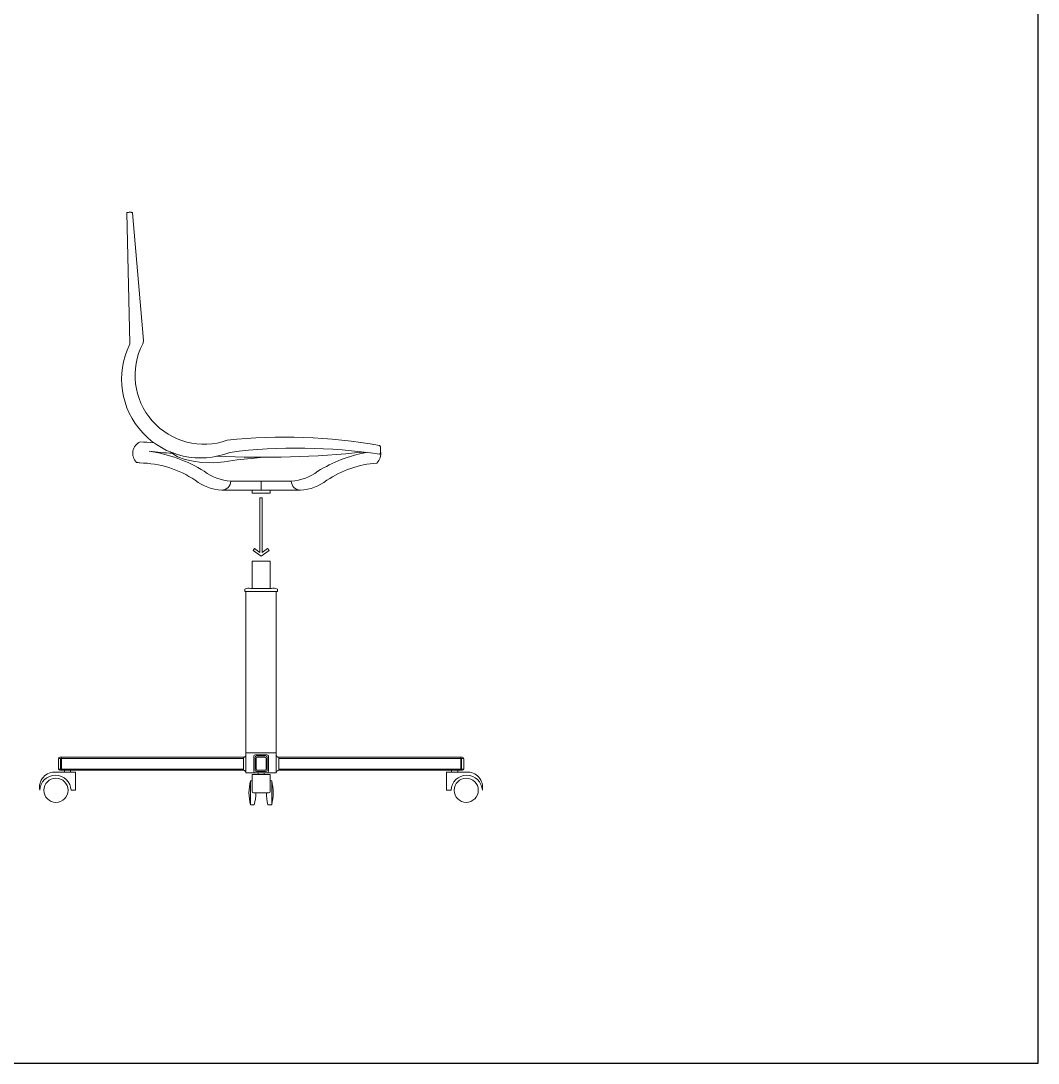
# Model space of a CAD drawing. Header units: centimetres. Extents: x 1044 to 2692, y 1454 to 1973.
# Drawn here: x 1469.5 to 1637.6, y 1553 to 1725.4 of the extents above; entities that cross this region are included whole.
import ezdxf

# ---------------------------------------------------------------- set-up
doc = ezdxf.new("R2010")
doc.units = ezdxf.units.CM
doc.layers.add('A-ANNO-DIMS', color=8, linetype='Continuous', lineweight=9)
doc.layers.add('A-FURN', color=3, linetype='Continuous', lineweight=20)
doc.layers.add('mobili', color=7, linetype='Continuous')

msp = doc.modelspace()

# ---------------------------------------------------------------- linework, layer by layer
at = {"layer": 'A-ANNO-DIMS'}
for p, q in [((1508.969, 1646.562), (1508.969, 1637.51)), ((1509.369, 1646.562), (1508.969, 1646.562)), ((1509.369, 1646.562), (1509.369, 1637.51)), ((1507.857, 1637.808), (1508.088, 1638.134)), ((1509.169, 1636.878), (1507.857, 1637.808)), ((1508.969, 1637.51), (1508.088, 1638.134)), ((1509.169, 1636.878), (1510.48, 1637.808)), ((1509.369, 1637.51), (1510.249, 1638.134)), ((1510.48, 1637.808), (1510.249, 1638.134))]:
    msp.add_line(p, q, dxfattribs=at)
at = {"layer": 'A-FURN'}
for p, q in [((1486.963, 1693.675), (1487.486, 1672.089)), ((1487.936, 1693.675), (1489.715, 1672.566)), ((1504.169, 1649.314), (1514.169, 1649.314)), ((1509.169, 1647.814), (1509.169, 1649.314)), ((1502.669, 1647.814), (1515.669, 1647.814)), ((1507.669, 1647.314), (1507.669, 1647.814)), ((1507.669, 1647.314), (1510.669, 1647.314)), ((1510.669, 1647.814), (1510.669, 1647.314)), ((1507.669, 1631.553), (1507.669, 1636.053)), ((1507.669, 1636.053), (1510.669, 1636.053)), ((1510.669, 1631.553), (1510.669, 1636.053)), ((1506.469, 1631.053), (1506.469, 1631.453)), ((1506.469, 1631.053), (1511.869, 1631.053)), ((1506.669, 1631.053), (1506.669, 1604.053)), ((1507.469, 1631.553), (1510.869, 1631.553)), ((1511.669, 1631.053), (1511.669, 1604.053)), ((1511.869, 1631.053), (1511.869, 1631.453)), ((1475.669, 1601.718), (1475.669, 1603.388)), ((1475.674, 1603.438), (1476.019, 1603.438)), ((1475.919, 1603.638), (1506.259, 1603.638)), ((1476.019, 1603.438), (1476.019, 1601.668)), ((1476.169, 1603.638), (1476.169, 1601.468)), ((1476.169, 1603.438), (1506.259, 1603.438)), ((1506.259, 1603.638), (1506.259, 1601.468)), ((1506.669, 1604.353), (1511.669, 1604.353)), ((1506.669, 1604.353), (1511.669, 1604.353)), ((1506.669, 1604.048), (1506.669, 1601.468)), ((1507.969, 1603.803), (1507.969, 1601.303)), ((1507.969, 1603.803), (1507.969, 1603.553)), ((1507.969, 1603.803), (1507.969, 1601.303)), ((1507.969, 1603.803), (1507.969, 1603.553)), ((1507.969, 1603.803), (1507.969, 1601.303)), ((1507.969, 1603.803), (1507.969, 1603.553)), ((1508.169, 1603.603), (1508.169, 1601.503)), ((1508.169, 1603.603), (1508.169, 1603.353)), ((1508.169, 1603.603), (1508.169, 1601.503)), ((1508.169, 1603.603), (1508.169, 1603.353)), ((1508.169, 1603.603), (1508.169, 1601.503)), ((1510.119, 1604.053), (1508.219, 1604.053)), ((1510.119, 1604.053), (1508.219, 1604.053)), ((1510.119, 1604.053), (1508.219, 1604.053)), ((1508.334, 1603.43), (1508.334, 1601.676)), ((1508.419, 1603.853), (1509.919, 1603.853)), ((1508.419, 1603.853), (1509.919, 1603.853)), ((1508.419, 1603.853), (1509.919, 1603.853)), ((1508.542, 1603.638), (1509.795, 1603.638)), ((1510.003, 1603.43), (1510.003, 1601.676)), ((1510.003, 1603.221), (1510.003, 1603.43)), ((1510.169, 1603.603), (1510.169, 1601.503)), ((1510.169, 1603.353), (1510.169, 1603.603)), ((1510.169, 1603.603), (1510.169, 1601.503)), ((1510.169, 1603.353), (1510.169, 1603.603)), ((1510.169, 1603.603), (1510.169, 1601.503)), ((1510.169, 1603.353), (1510.169, 1603.603)), ((1510.369, 1603.803), (1510.369, 1601.303)), ((1510.369, 1603.553), (1510.369, 1603.803)), ((1510.369, 1603.803), (1510.369, 1601.303)), ((1510.369, 1603.553), (1510.369, 1603.803)), ((1510.369, 1603.803), (1510.369, 1601.303)), ((1510.369, 1603.553), (1510.369, 1603.803)), ((1511.669, 1604.048), (1511.669, 1601.468)), ((1542.419, 1603.638), (1512.079, 1603.638)), ((1512.079, 1603.638), (1512.079, 1601.468)), ((1542.169, 1603.438), (1512.079, 1603.438)), ((1542.169, 1603.638), (1542.169, 1601.468)), ((1542.663, 1603.438), (1542.319, 1603.438)), ((1542.319, 1603.438), (1542.319, 1601.668)), ((1542.669, 1601.718), (1542.669, 1603.388)), ((1475.674, 1601.668), (1476.019, 1601.668)), ((1475.919, 1601.468), (1506.259, 1601.468)), ((1476.169, 1601.668), (1506.259, 1601.668)), ((1476.169, 1601.468), (1477.169, 1601.468)), ((1476.669, 1601.468), (1477.669, 1601.468)), ((1476.669, 1601.468), (1476.669, 1601.168)), ((1477.669, 1601.468), (1477.669, 1601.168)), ((1506.669, 1601.053), (1506.669, 1601.468)), ((1508.542, 1601.468), (1509.795, 1601.468)), ((1511.669, 1601.053), (1511.669, 1601.468)), ((1542.169, 1601.668), (1512.079, 1601.668)), ((1542.419, 1601.468), (1512.079, 1601.468)), ((1541.669, 1601.468), (1540.669, 1601.468)), ((1540.669, 1601.468), (1540.669, 1601.168)), ((1541.669, 1601.468), (1541.669, 1601.168)), ((1542.663, 1601.668), (1542.319, 1601.668)), ((1478.508, 1601.168), (1475.258, 1601.168)), ((1478.508, 1598.168), (1478.508, 1601.168)), ((1508.219, 1601.053), (1506.669, 1601.053)), ((1507.419, 1599.753), (1507.669, 1599.753)), ((1507.419, 1599.753), (1507.419, 1595.753)), ((1507.669, 1598.003), (1507.669, 1600.753)), ((1507.669, 1600.753), (1510.669, 1600.753)), ((1508.219, 1601.053), (1510.119, 1601.053)), ((1508.219, 1601.053), (1510.119, 1601.053)), ((1508.219, 1601.053), (1510.119, 1601.053)), ((1508.419, 1601.253), (1509.919, 1601.253)), ((1508.419, 1601.253), (1509.919, 1601.253)), ((1508.419, 1601.253), (1509.919, 1601.253)), ((1509.669, 1601.053), (1508.669, 1601.053)), ((1508.669, 1601.053), (1508.669, 1600.753)), ((1509.669, 1601.053), (1508.669, 1601.053)), ((1509.669, 1601.053), (1508.669, 1601.053)), ((1509.669, 1601.053), (1509.669, 1600.753)), ((1511.669, 1601.053), (1510.119, 1601.053)), ((1510.669, 1600.753), (1510.669, 1598.003)), ((1510.669, 1599.753), (1510.919, 1599.753)), ((1510.919, 1599.753), (1510.919, 1595.757)), ((1539.829, 1601.168), (1543.079, 1601.168)), ((1539.829, 1598.168), (1539.829, 1601.168)), ((1477.758, 1598.168), (1478.508, 1598.168)), ((1540.579, 1598.168), (1539.829, 1598.168)), ((1507.919, 1597.753), (1510.419, 1597.753)), ((1510.044, 1597.753), (1510.044, 1597.757)), ((1508.044, 1595.753), (1507.419, 1595.753)), ((1510.919, 1595.757), (1510.294, 1595.757))]:
    msp.add_line(p, q, dxfattribs=at)
for points in [[(1486.963, 1693.675), (1487.023, 1693.702), (1487.122, 1693.728), (1487.186, 1693.739), (1487.226, 1693.744), (1487.247, 1693.748), (1487.27, 1693.75), (1487.354, 1693.753), (1487.44, 1693.757), (1487.618, 1693.759), (1487.669, 1693.758), (1487.713, 1693.755), (1487.767, 1693.748), (1487.83, 1693.737), (1487.884, 1693.72), (1487.935, 1693.692), (1487.936, 1693.675)], [(1528.771, 1655.188), (1528.819, 1655.152), (1528.852, 1655.086), (1528.878, 1655.026), (1528.887, 1654.993), (1528.9, 1654.948), (1528.904, 1654.911), (1528.915, 1654.817), (1528.92, 1654.733), (1528.924, 1654.672), (1528.932, 1654.526), (1528.936, 1654.411), (1528.926, 1654.244), (1528.901, 1654.106), (1528.874, 1653.937), (1528.833, 1653.818), (1528.812, 1653.779), (1528.794, 1653.751), (1528.771, 1653.744)], [(1494.115, 1654.126), (1495.343, 1653.328), (1496.594, 1652.883), (1497.947, 1652.572), (1499.295, 1652.363), (1501.331, 1652.307), (1503.049, 1652.506), (1505.233, 1652.805), (1508.095, 1653.091), (1509.594, 1653.25)]]:
    msp.add_lwpolyline(points, dxfattribs=at)
for centre in [(1475.258, 1598.168), (1543.079, 1598.168)]:
    msp.add_circle(centre, 2, dxfattribs=at)
for centre, radius, start, end in [((1488.719, 1672.482), 1, 332.74228, 4.81645), ((1499.143, 1666.152), 13.024, 154.01936, 291.79419), ((1486.986, 1672.077), 0.5, 334.01936, 1.38726), ((1499.748, 1666.799), 11.407, 152.74228, 289.64786), ((1490.039, 1653.899), 2.085, 114.69514, 225.96925), ((1509.172, 1943.992), 288.892, 266.02937, 266.48264), ((1513.2, 1569.314), 87.274, 79.72266, 96.32653), ((1487.089, 1630.19), 24.32, 58.5321, 81.47255), ((1509.169, 1825.828), 172.578, 263.85503, 265.12487), ((1509.169, 1825.828), 172.578, 267.56017, 275.66789), ((1515.236, 1564.116), 90.644, 81.41267, 97.13416), ((1531.248, 1630.19), 24.32, 101.14162, 121.4679), ((1526.778, 1653.825), 2.177, 314.66523, 10.18685), ((1490.207, 1661.094), 8.843, 259.46366, 263.13152), ((1488.853, 1635.456), 16.862, 55.99157, 88.99449), ((1529.484, 1635.456), 16.862, 93.99918, 124.00843), ((1504.56, 1657.115), 7.812, 232.31492, 267.12967), ((1513.777, 1657.115), 7.812, 272.87033, 307.68508), ((1503.06, 1655.615), 7.812, 232.31492, 267.12967), ((1502.669, 1649.314), 1.5, 270, 0), ((1515.669, 1649.314), 1.5, 180, 270), ((1515.277, 1655.615), 7.812, 272.87033, 307.68508), ((1507.115, 1630.033), 1.56, 76.92084, 114.50035), ((1511.222, 1630.033), 1.56, 65.49965, 103.07916), ((1475.919, 1603.388), 0.25, 90, 180), ((1506.259, 1604.048), 0.41, 270, 0), ((1508.219, 1603.803), 0.25, 90, 180), ((1508.219, 1603.803), 0.25, 90, 180), ((1508.219, 1603.803), 0.25, 90, 180), ((1508.419, 1603.603), 0.25, 90, 180), ((1508.419, 1603.603), 0.25, 90, 180), ((1508.419, 1603.603), 0.25, 90, 180), ((1508.542, 1603.43), 0.209, 90, 180), ((1509.795, 1603.43), 0.209, 0, 90), ((1509.919, 1603.603), 0.25, 0, 90), ((1509.919, 1603.603), 0.25, 0, 90), ((1509.919, 1603.603), 0.25, 0, 90), ((1510.119, 1603.803), 0.25, 0, 90), ((1510.119, 1603.803), 0.25, 0, 90), ((1510.119, 1603.803), 0.25, 0, 90), ((1512.079, 1604.048), 0.41, 180, 270), ((1542.419, 1603.388), 0.25, 0, 90), ((1475.919, 1601.718), 0.25, 180, 270), ((1506.259, 1601.058), 0.41, 0, 90), ((1508.419, 1601.503), 0.25, 180, 270), ((1508.419, 1601.503), 0.25, 180, 270), ((1508.419, 1601.503), 0.25, 180, 270), ((1508.542, 1601.676), 0.209, 180, 270), ((1509.795, 1601.676), 0.209, 270, 0), ((1509.919, 1601.503), 0.25, 270, 0), ((1509.919, 1601.503), 0.25, 270, 0), ((1509.919, 1601.503), 0.25, 270, 0), ((1512.079, 1601.058), 0.41, 90, 180), ((1542.419, 1601.718), 0.25, 270, 0), ((1475.054, 1598.662), 2.514, 85.32581, 191.34599), ((1475.174, 1598.083), 2.586, 1.87832, 178.12168), ((1515.294, 1597.753), 8.125, 165.74997, 194.25003), ((1508.219, 1601.303), 0.25, 180, 270), ((1508.219, 1601.303), 0.25, 180, 270), ((1508.219, 1601.303), 0.25, 180, 270), ((1510.119, 1601.303), 0.25, 270, 0), ((1510.119, 1601.303), 0.25, 270, 0), ((1510.119, 1601.303), 0.25, 270, 0), ((1503.044, 1597.753), 8.125, 345.74997, 14.25003), ((1543.163, 1598.083), 2.586, 1.87832, 178.12168), ((1543.283, 1598.662), 2.514, 348.65401, 94.67419), ((1507.919, 1598.003), 0.25, 180, 270), ((1510.419, 1598.003), 0.25, 270, 0), ((1500.169, 1597.753), 8.125, 345.74997, 0), ((1518.169, 1597.757), 8.125, 180, 194.25003)]:
    msp.add_arc(centre, radius, start, end, dxfattribs=at)
at = {"layer": 'mobili'}
for p, q in [((1637.618, 1553.039), (1637.618, 1973.039)), ((1043.618, 1553.039), (1637.618, 1553.039))]:
    msp.add_line(p, q, dxfattribs=at)

doc.saveas('drawing.dxf')
